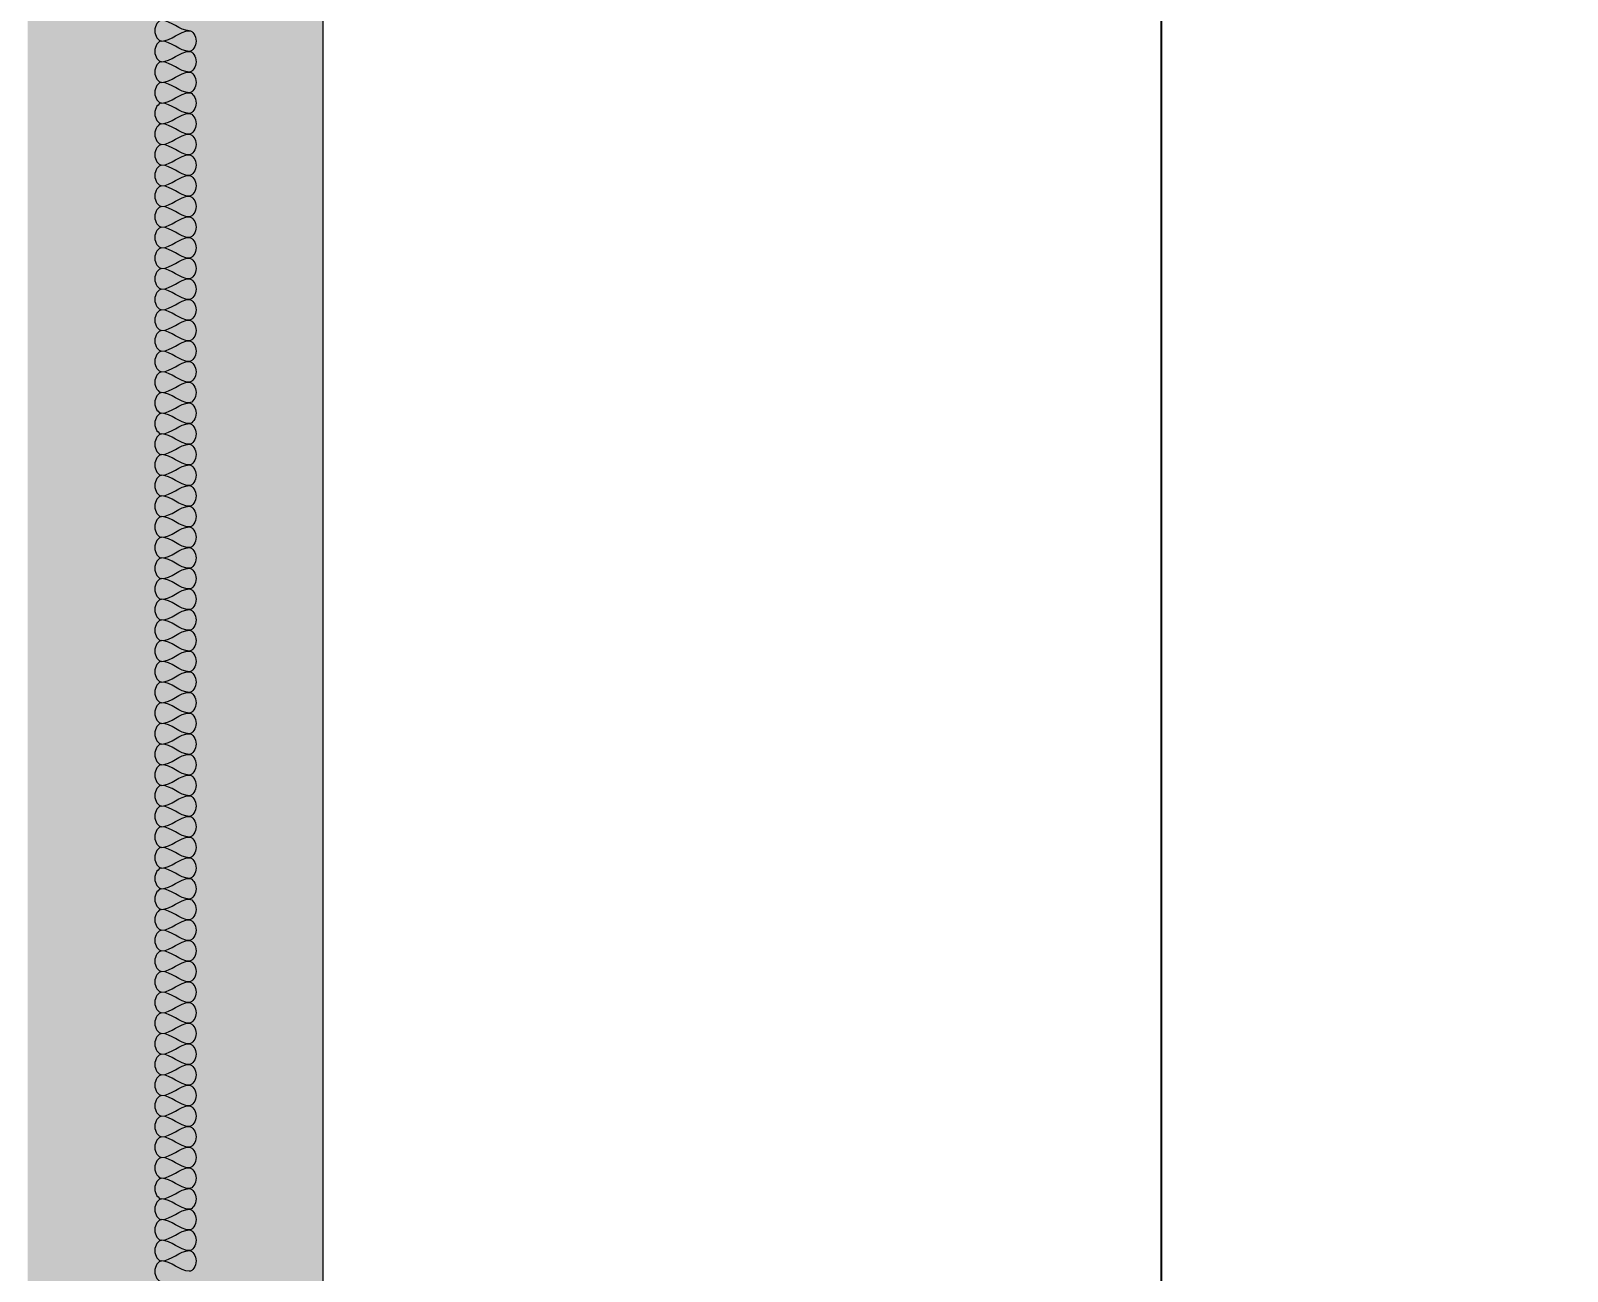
# Model space of a CAD drawing. Header units: inches. Extents: x 1913 to 24953, y -2945 to 1064.
# Drawn here: x 16488.9 to 16619, y -713.1 to -608.1 of the extents above; entities that cross this region are included whole.
import ezdxf

# ---------------------------------------------------------------- set-up
doc = ezdxf.new("R2010")
doc.units = ezdxf.units.IN
doc.header["$MEASUREMENT"] = 0
doc.linetypes.add('Overhead 1_16_', pattern=[0.101562, 0.0625, -0.039062])
for name, color, linetype, lineweight in [('A-ANNO-DIMS', 211, 'Continuous', 9), ('A-DETL', 90, 'Continuous', 9), ('A-FLOR-OVHD', 1, 'Overhead 1_16_', 9), ('A-WALL', 113, 'Continuous', 13)]:
    doc.layers.add(name, color=color, linetype=linetype, lineweight=lineweight)
doc.styles.add('Arial', font='arial.ttf', dxfattribs={"height": 12})
doc.dimstyles.new('Linear_-_3_32__Arial', dxfattribs={"dimscale": 12, "dimtxt": 12.243113, "dimasz": 1.333333, "dimexe": 1, "dimexo": 0.666667, "dimgap": 0.666667, "dimtad": 1, "dimdec": 5, "dimrnd": 0.03125, "dimzin": 1, "dimdsep": 46, "dimlunit": 4, "dimtxsty": 'Arial', "dimblk1": 'OBLIQUE', "dimblk2": 'OBLIQUE', "dimsah": 1, "dimcen": 0.09, "dimdle": 1, "dimazin": 0, "dimtfac": 1, "dimtdec": 4, "dimtix": 1, "dimtmove": 0, "dimatfit": 3, "dimfxl": 1, "dimtvp": 1, "dimtfill": 1, "dimfrac": 2, "dimtolj": 1, "dimtzin": 0, "dimarcsym": 2})

# ---------------------------------------------------------------- blocks, each defined once
blk = doc.blocks.new('_Oblique')
at = {"color": 0, "linetype": 'ByBlock', "lineweight": -2}
blk.add_line((-0.5, -0.5), (0.5, 0.5), dxfattribs=at)
blk = doc.blocks.new('*D324')
at = {"layer": 'A-ANNO-DIMS', "color": 0, "lineweight": -2, "transparency": 16777216}
for p, q in [((16737.05, 581.29), (16737.05, -1746.71)), ((16506.43, 569.29), (16749.05, 569.29)), ((16509.15, -1734.71), (16749.05, -1734.71))]:
    blk.add_line(p, q, dxfattribs=at)
at = {"layer": 'Defpoints', "color": 0, "lineweight": 0, "transparency": 16777216}
for p in [(16498.43, 569.29), (16501.15, -1734.71), (16737.05, -1734.71)]:
    blk.add_point(p, dxfattribs=at)
at = {"layer": 'A-ANNO-DIMS', "color": 0, "lineweight": -2, "transparency": 16777216, "xscale": 16, "yscale": 16, "zscale": 16}
for p, rotation in [((16737.05, 569.29), 90), ((16737.05, -1734.71), 270)]:
    blk.add_blockref('_Oblique', p, dxfattribs=dict(at, rotation=rotation))
at = {"layer": 'A-ANNO-DIMS', "color": 0, "lineweight": 0, "transparency": 16777216, "insert": (16722.92, -582.71), "char_height": 12, "width": 73.4587, "attachment_point": 5, "rotation": 90, "style": 'Arial'}
blk.add_mtext('\\A1;192\'-0"', dxfattribs=at)
blk = doc.blocks.new('*D380')
at = {"layer": 'A-ANNO-DIMS', "color": 0, "lineweight": -2, "transparency": 16777216}
for p, q in [((16584.59, -582.71), (16584.59, -894.71)), ((16521.15, -594.71), (16596.59, -594.71)), ((16521.15, -882.71), (16596.59, -882.71))]:
    blk.add_line(p, q, dxfattribs=at)
at = {"layer": 'Defpoints', "color": 0, "lineweight": 0, "transparency": 16777216}
for p in [(16513.15, -594.71), (16513.15, -882.71), (16584.59, -882.71)]:
    blk.add_point(p, dxfattribs=at)
at = {"layer": 'A-ANNO-DIMS', "color": 0, "lineweight": -2, "transparency": 16777216, "xscale": 16, "yscale": 16, "zscale": 16}
for p, rotation in [((16584.59, -594.71), 90), ((16584.59, -882.71), 270)]:
    blk.add_blockref('_Oblique', p, dxfattribs=dict(at, rotation=rotation))
at = {"layer": 'A-ANNO-DIMS', "color": 0, "lineweight": 0, "transparency": 16777216, "insert": (16570.47, -738.71), "char_height": 12, "width": 51.3081, "attachment_point": 5, "rotation": 90, "style": 'Arial'}
blk.add_mtext('\\A1;24\'-0"', dxfattribs=at)
blk = doc.blocks.new('*D389')
at = {"layer": 'A-ANNO-DIMS', "color": 0, "lineweight": -2, "transparency": 16777216}
for p, q in [((16705.05, -1182.71), (16705.05, -258.71)), ((16661.39, -270.71), (16717.05, -270.71)), ((16521.65, -1170.71), (16717.05, -1170.71))]:
    blk.add_line(p, q, dxfattribs=at)
at = {"layer": 'Defpoints', "color": 0, "lineweight": 0, "transparency": 16777216}
for p in [(16653.39, -270.71), (16705.05, -270.71), (16513.65, -1170.71)]:
    blk.add_point(p, dxfattribs=at)
at = {"layer": 'A-ANNO-DIMS', "color": 0, "lineweight": -2, "transparency": 16777216, "xscale": 16, "yscale": 16, "zscale": 16}
for p, rotation in [((16705.05, -270.71), 90), ((16705.05, -1170.71), 270)]:
    blk.add_blockref('_Oblique', p, dxfattribs=dict(at, rotation=rotation))
at = {"layer": 'A-ANNO-DIMS', "color": 0, "lineweight": 0, "transparency": 16777216, "insert": (16690.92, -720.71), "char_height": 12, "width": 62.3834, "attachment_point": 5, "rotation": 90, "style": 'Arial'}
blk.add_mtext('\\A1;75\'-0"', dxfattribs=at)

msp = doc.modelspace()

# ---------------------------------------------------------------- hatches: boundary and pattern name
at = {"layer": 'A-FLOR-OVHD', "lineweight": 0, "true_color": 0x636466}
h = msp.add_hatch(dxfattribs=at)
h.set_pattern_fill('FP_1', color=251, style=0, pattern_type=2)
h.set_pattern_definition([(50, (15633.552, 194.942), (36.72335, -3.213), [3.84, -42.24]), (355, (15633.552, 194.94), (-7.1044, 38.51274), [3.072, -33.792]), (100.451, (15636.612, 194.674), (29.62024, 35.29956), [3.263, -35.898]), (46.184, (15633.552, 205.18), (54.6425, -8.4752), [5.76, -63.36]), (96.636, (15638.106, 204.476), (47.854, 49.8752), [4.895, -53.848]), (351.184, (15633.55, 205.18), (47.8553, 49.8749), [4.608, -50.688]), (21, (15638.672, 202.622), (30.56126, -20.614), [3.84, -42.24]), (326, (15638.672, 202.62), (12.4577, 37.1283), [3.072, -33.792]), (71.451, (15641.22, 200.904), (43.02, 16.5135), [3.263, -35.898]), (37.5, (15633.552, 194.942), (0.6228, 17.04428), [1.69, -31.693, 1.69, -32.614, -33.92]), (37.5, (15633.552, 194.942), (0.6228, 17.04428), [-67.686, 1.69, -32.23]), (7.5, (15633.552, 194.942), (13.4694, 20.19387), [1.69, -17.869, 1.69, -30.925, -12.928]), (7.5, (15633.552, 194.942), (13.4694, 20.19387), [-52.173, 1.69, -11.238]), (327.5, (15622.134, 194.942), (27.33168, -1.15522), [1.69, -11.11, 1.69, -38.246, -52.992]), (327.5, (15622.134, 194.942), (27.33168, -1.15522), [-52.736, 1.69, -51.302]), (317.5, (15617.014, 194.942), (29.85903, 5.12498), [1.69, -14.95, 1.69, -24.832, -37.632]), (317.5, (15617.014, 194.942), (29.85903, 5.12498), [-43.162, 1.69, -35.942])])
h.paths.add_polyline_path([(16488.653809, -252.706329), (16513.653809, -252.706329), (16513.653809, -260.706329), (16513.653809, -280.706329), (16513.653809, -1170.706329), (16488.653809, -1170.706329), (16488.653809, -496.706329), (16488.653809, -476.706329), (16488.653809, -371.706329), (16488.653809, -361.706329), (16488.653809, -280.706329), (16488.653809, -260.706329)], flags=0)
h.paths.add_polyline_path([(16488.653809, -11.706329), (16513.653809, -11.706329), (16513.653809, -216.706329), (16488.653809, -216.706329)], flags=0)

# ---------------------------------------------------------------- linework, layer by layer
at = {"layer": 'A-DETL', "lineweight": 0}
for points in [[(16499.987143, -607.206329), (16499.712157, -607.206329), (16499.095462, -608.081329), (16499.712157, -608.956329), (16499.987143, -608.956329)], [(16502.320476, -608.081329), (16501.518761, -608.081329), (16500.788858, -607.206329), (16499.987143, -607.206329)], [(16499.987143, -608.956329), (16500.788858, -608.956329), (16501.518761, -608.081329), (16502.320476, -608.081329)], [(16502.320476, -608.081329), (16502.595462, -608.081329), (16503.212157, -608.956329), (16502.595462, -609.831329), (16502.320476, -609.831329)], [(16499.987143, -608.956329), (16499.712157, -608.956329), (16499.095462, -609.831329), (16499.712157, -610.706329), (16499.987143, -610.706329)], [(16502.320476, -609.831329), (16501.518761, -609.831329), (16500.788858, -608.956329), (16499.987143, -608.956329)], [(16499.987143, -610.706329), (16500.788858, -610.706329), (16501.518761, -609.831329), (16502.320476, -609.831329)], [(16502.320476, -609.831329), (16502.595462, -609.831329), (16503.212157, -610.706329), (16502.595462, -611.581329), (16502.320476, -611.581329)], [(16499.987143, -610.706329), (16499.712157, -610.706329), (16499.095462, -611.581329), (16499.712157, -612.456329), (16499.987143, -612.456329)], [(16502.320476, -611.581329), (16501.518761, -611.581329), (16500.788858, -610.706329), (16499.987143, -610.706329)], [(16499.987143, -612.456329), (16499.712157, -612.456329), (16499.095462, -613.331329), (16499.712157, -614.206329), (16499.987143, -614.206329)], [(16499.987143, -612.456329), (16500.788858, -612.456329), (16501.518761, -611.581329), (16502.320476, -611.581329)], [(16502.320476, -613.331329), (16501.518761, -613.331329), (16500.788858, -612.456329), (16499.987143, -612.456329)], [(16502.320476, -611.581329), (16502.595462, -611.581329), (16503.212157, -612.456329), (16502.595462, -613.331329), (16502.320476, -613.331329)], [(16499.987143, -614.206329), (16500.788858, -614.206329), (16501.518761, -613.331329), (16502.320476, -613.331329)], [(16502.320476, -613.331329), (16502.595462, -613.331329), (16503.212157, -614.206329), (16502.595462, -615.081329), (16502.320476, -615.081329)], [(16499.987143, -614.206329), (16499.712157, -614.206329), (16499.095462, -615.081329), (16499.712157, -615.956329), (16499.987143, -615.956329)], [(16502.320476, -615.081329), (16501.518761, -615.081329), (16500.788858, -614.206329), (16499.987143, -614.206329)], [(16499.987143, -615.956329), (16500.788858, -615.956329), (16501.518761, -615.081329), (16502.320476, -615.081329)], [(16502.320476, -615.081329), (16502.595462, -615.081329), (16503.212157, -615.956329), (16502.595462, -616.831329), (16502.320476, -616.831329)], [(16499.987143, -615.956329), (16499.712157, -615.956329), (16499.095462, -616.831329), (16499.712157, -617.706329), (16499.987143, -617.706329)], [(16502.320476, -616.831329), (16501.518761, -616.831329), (16500.788858, -615.956329), (16499.987143, -615.956329)], [(16499.987143, -617.706329), (16499.712157, -617.706329), (16499.095462, -618.581329), (16499.712157, -619.456329), (16499.987143, -619.456329)], [(16499.987143, -617.706329), (16500.788858, -617.706329), (16501.518761, -616.831329), (16502.320476, -616.831329)], [(16502.320476, -618.581329), (16501.518761, -618.581329), (16500.788858, -617.706329), (16499.987143, -617.706329)], [(16502.320476, -616.831329), (16502.595462, -616.831329), (16503.212157, -617.706329), (16502.595462, -618.581329), (16502.320476, -618.581329)], [(16499.987143, -619.456329), (16500.788858, -619.456329), (16501.518761, -618.581329), (16502.320476, -618.581329)], [(16502.320476, -618.581329), (16502.595462, -618.581329), (16503.212157, -619.456329), (16502.595462, -620.331329), (16502.320476, -620.331329)], [(16499.987143, -619.456329), (16499.712157, -619.456329), (16499.095462, -620.331329), (16499.712157, -621.206329), (16499.987143, -621.206329)], [(16502.320476, -620.331329), (16501.518761, -620.331329), (16500.788858, -619.456329), (16499.987143, -619.456329)], [(16499.987143, -621.206329), (16500.788858, -621.206329), (16501.518761, -620.331329), (16502.320476, -620.331329)], [(16502.320476, -620.331329), (16502.595462, -620.331329), (16503.212157, -621.206329), (16502.595462, -622.081329), (16502.320476, -622.081329)], [(16499.987143, -621.206329), (16499.712157, -621.206329), (16499.095462, -622.081329), (16499.712157, -622.956329), (16499.987143, -622.956329)], [(16502.320476, -622.081329), (16501.518761, -622.081329), (16500.788858, -621.206329), (16499.987143, -621.206329)], [(16499.987143, -622.956329), (16499.712157, -622.956329), (16499.095462, -623.831329), (16499.712157, -624.706329), (16499.987143, -624.706329)], [(16499.987143, -622.956329), (16500.788858, -622.956329), (16501.518761, -622.081329), (16502.320476, -622.081329)], [(16502.320476, -623.831329), (16501.518761, -623.831329), (16500.788858, -622.956329), (16499.987143, -622.956329)], [(16502.320476, -622.081329), (16502.595462, -622.081329), (16503.212157, -622.956329), (16502.595462, -623.831329), (16502.320476, -623.831329)], [(16499.987143, -624.706329), (16500.788858, -624.706329), (16501.518761, -623.831329), (16502.320476, -623.831329)], [(16502.320476, -623.831329), (16502.595462, -623.831329), (16503.212157, -624.706329), (16502.595462, -625.581329), (16502.320476, -625.581329)], [(16499.987143, -624.706329), (16499.712157, -624.706329), (16499.095462, -625.581329), (16499.712157, -626.456329), (16499.987143, -626.456329)], [(16502.320476, -625.581329), (16501.518761, -625.581329), (16500.788858, -624.706329), (16499.987143, -624.706329)], [(16499.987143, -626.456329), (16500.788858, -626.456329), (16501.518761, -625.581329), (16502.320476, -625.581329)], [(16502.320476, -625.581329), (16502.595462, -625.581329), (16503.212157, -626.456329), (16502.595462, -627.331329), (16502.320476, -627.331329)], [(16499.987143, -626.456329), (16499.712157, -626.456329), (16499.095462, -627.331329), (16499.712157, -628.206329), (16499.987143, -628.206329)], [(16502.320476, -627.331329), (16501.518761, -627.331329), (16500.788858, -626.456329), (16499.987143, -626.456329)], [(16499.987143, -628.206329), (16499.712157, -628.206329), (16499.095462, -629.081329), (16499.712157, -629.956329), (16499.987143, -629.956329)], [(16499.987143, -628.206329), (16500.788858, -628.206329), (16501.518761, -627.331329), (16502.320476, -627.331329)], [(16502.320476, -629.081329), (16501.518761, -629.081329), (16500.788858, -628.206329), (16499.987143, -628.206329)], [(16502.320476, -627.331329), (16502.595462, -627.331329), (16503.212157, -628.206329), (16502.595462, -629.081329), (16502.320476, -629.081329)], [(16499.987143, -629.956329), (16500.788858, -629.956329), (16501.518761, -629.081329), (16502.320476, -629.081329)], [(16502.320476, -629.081329), (16502.595462, -629.081329), (16503.212157, -629.956329), (16502.595462, -630.831329), (16502.320476, -630.831329)], [(16499.987143, -629.956329), (16499.712157, -629.956329), (16499.095462, -630.831329), (16499.712157, -631.706329), (16499.987143, -631.706329)], [(16502.320476, -630.831329), (16501.518761, -630.831329), (16500.788858, -629.956329), (16499.987143, -629.956329)], [(16499.987143, -631.706329), (16500.788858, -631.706329), (16501.518761, -630.831329), (16502.320476, -630.831329)], [(16502.320476, -630.831329), (16502.595462, -630.831329), (16503.212157, -631.706329), (16502.595462, -632.581329), (16502.320476, -632.581329)], [(16499.987143, -631.706329), (16499.712157, -631.706329), (16499.095462, -632.581329), (16499.712157, -633.456329), (16499.987143, -633.456329)], [(16502.320476, -632.581329), (16501.518761, -632.581329), (16500.788858, -631.706329), (16499.987143, -631.706329)], [(16499.987143, -633.456329), (16499.712157, -633.456329), (16499.095462, -634.331329), (16499.712157, -635.206329), (16499.987143, -635.206329)], [(16499.987143, -633.456329), (16500.788858, -633.456329), (16501.518761, -632.581329), (16502.320476, -632.581329)], [(16502.320476, -634.331329), (16501.518761, -634.331329), (16500.788858, -633.456329), (16499.987143, -633.456329)], [(16502.320476, -632.581329), (16502.595462, -632.581329), (16503.212157, -633.456329), (16502.595462, -634.331329), (16502.320476, -634.331329)], [(16499.987143, -635.206329), (16500.788858, -635.206329), (16501.518761, -634.331329), (16502.320476, -634.331329)], [(16502.320476, -634.331329), (16502.595462, -634.331329), (16503.212157, -635.206329), (16502.595462, -636.081329), (16502.320476, -636.081329)], [(16499.987143, -635.206329), (16499.712157, -635.206329), (16499.095462, -636.081329), (16499.712157, -636.956329), (16499.987143, -636.956329)], [(16502.320476, -636.081329), (16501.518761, -636.081329), (16500.788858, -635.206329), (16499.987143, -635.206329)], [(16499.987143, -636.956329), (16499.712157, -636.956329), (16499.095462, -637.831329), (16499.712157, -638.706329), (16499.987143, -638.706329)], [(16499.987143, -636.956329), (16500.788858, -636.956329), (16501.518761, -636.081329), (16502.320476, -636.081329)], [(16502.320476, -637.831329), (16501.518761, -637.831329), (16500.788858, -636.956329), (16499.987143, -636.956329)], [(16502.320476, -636.081329), (16502.595462, -636.081329), (16503.212157, -636.956329), (16502.595462, -637.831329), (16502.320476, -637.831329)], [(16499.987143, -638.706329), (16500.788858, -638.706329), (16501.518761, -637.831329), (16502.320476, -637.831329)], [(16502.320476, -637.831329), (16502.595462, -637.831329), (16503.212157, -638.706329), (16502.595462, -639.581329), (16502.320476, -639.581329)], [(16499.987143, -638.706329), (16499.712157, -638.706329), (16499.095462, -639.581329), (16499.712157, -640.456329), (16499.987143, -640.456329)], [(16502.320476, -639.581329), (16501.518761, -639.581329), (16500.788858, -638.706329), (16499.987143, -638.706329)], [(16499.987143, -640.456329), (16500.788858, -640.456329), (16501.518761, -639.581329), (16502.320476, -639.581329)], [(16502.320476, -639.581329), (16502.595462, -639.581329), (16503.212157, -640.456329), (16502.595462, -641.331329), (16502.320476, -641.331329)], [(16499.987143, -640.456329), (16499.712157, -640.456329), (16499.095462, -641.331329), (16499.712157, -642.206329), (16499.987143, -642.206329)], [(16502.320476, -641.331329), (16501.518761, -641.331329), (16500.788858, -640.456329), (16499.987143, -640.456329)], [(16499.987143, -642.206329), (16499.712157, -642.206329), (16499.095462, -643.081329), (16499.712157, -643.956329), (16499.987143, -643.956329)], [(16499.987143, -642.206329), (16500.788858, -642.206329), (16501.518761, -641.331329), (16502.320476, -641.331329)], [(16502.320476, -643.081329), (16501.518761, -643.081329), (16500.788858, -642.206329), (16499.987143, -642.206329)], [(16502.320476, -641.331329), (16502.595462, -641.331329), (16503.212157, -642.206329), (16502.595462, -643.081329), (16502.320476, -643.081329)], [(16499.987143, -643.956329), (16500.788858, -643.956329), (16501.518761, -643.081329), (16502.320476, -643.081329)], [(16502.320476, -643.081329), (16502.595462, -643.081329), (16503.212157, -643.956329), (16502.595462, -644.831329), (16502.320476, -644.831329)], [(16499.987143, -643.956329), (16499.712157, -643.956329), (16499.095462, -644.831329), (16499.712157, -645.706329), (16499.987143, -645.706329)], [(16502.320476, -644.831329), (16501.518761, -644.831329), (16500.788858, -643.956329), (16499.987143, -643.956329)], [(16499.987143, -645.706329), (16500.788858, -645.706329), (16501.518761, -644.831329), (16502.320476, -644.831329)], [(16502.320476, -644.831329), (16502.595462, -644.831329), (16503.212157, -645.706329), (16502.595462, -646.581329), (16502.320476, -646.581329)], [(16499.987143, -645.706329), (16499.712157, -645.706329), (16499.095462, -646.581329), (16499.712157, -647.456329), (16499.987143, -647.456329)], [(16502.320476, -646.581329), (16501.518761, -646.581329), (16500.788858, -645.706329), (16499.987143, -645.706329)], [(16499.987143, -647.456329), (16499.712157, -647.456329), (16499.095462, -648.331329), (16499.712157, -649.206329), (16499.987143, -649.206329)], [(16499.987143, -647.456329), (16500.788858, -647.456329), (16501.518761, -646.581329), (16502.320476, -646.581329)], [(16502.320476, -648.331329), (16501.518761, -648.331329), (16500.788858, -647.456329), (16499.987143, -647.456329)], [(16502.320476, -646.581329), (16502.595462, -646.581329), (16503.212157, -647.456329), (16502.595462, -648.331329), (16502.320476, -648.331329)], [(16499.987143, -649.206329), (16500.788858, -649.206329), (16501.518761, -648.331329), (16502.320476, -648.331329)], [(16502.320476, -648.331329), (16502.595462, -648.331329), (16503.212157, -649.206329), (16502.595462, -650.081329), (16502.320476, -650.081329)], [(16499.987143, -649.206329), (16499.712157, -649.206329), (16499.095462, -650.081329), (16499.712157, -650.956329), (16499.987143, -650.956329)], [(16502.320476, -650.081329), (16501.518761, -650.081329), (16500.788858, -649.206329), (16499.987143, -649.206329)], [(16499.987143, -650.956329), (16500.788858, -650.956329), (16501.518761, -650.081329), (16502.320476, -650.081329)], [(16502.320476, -650.081329), (16502.595462, -650.081329), (16503.212157, -650.956329), (16502.595462, -651.831329), (16502.320476, -651.831329)], [(16499.987143, -650.956329), (16499.712157, -650.956329), (16499.095462, -651.831329), (16499.712157, -652.706329), (16499.987143, -652.706329)], [(16502.320476, -651.831329), (16501.518761, -651.831329), (16500.788858, -650.956329), (16499.987143, -650.956329)], [(16499.987143, -652.706329), (16499.712157, -652.706329), (16499.095462, -653.581329), (16499.712157, -654.456329), (16499.987143, -654.456329)], [(16499.987143, -652.706329), (16500.788858, -652.706329), (16501.518761, -651.831329), (16502.320476, -651.831329)], [(16502.320476, -653.581329), (16501.518761, -653.581329), (16500.788858, -652.706329), (16499.987143, -652.706329)], [(16502.320476, -651.831329), (16502.595462, -651.831329), (16503.212157, -652.706329), (16502.595462, -653.581329), (16502.320476, -653.581329)], [(16499.987143, -654.456329), (16500.788858, -654.456329), (16501.518761, -653.581329), (16502.320476, -653.581329)], [(16502.320476, -653.581329), (16502.595462, -653.581329), (16503.212157, -654.456329), (16502.595462, -655.331329), (16502.320476, -655.331329)], [(16499.987143, -654.456329), (16499.712157, -654.456329), (16499.095462, -655.331329), (16499.712157, -656.206329), (16499.987143, -656.206329)], [(16502.320476, -655.331329), (16501.518761, -655.331329), (16500.788858, -654.456329), (16499.987143, -654.456329)], [(16499.987143, -656.206329), (16500.788858, -656.206329), (16501.518761, -655.331329), (16502.320476, -655.331329)], [(16502.320476, -655.331329), (16502.595462, -655.331329), (16503.212157, -656.206329), (16502.595462, -657.081329), (16502.320476, -657.081329)], [(16499.987143, -656.206329), (16499.712157, -656.206329), (16499.095462, -657.081329), (16499.712157, -657.956329), (16499.987143, -657.956329)], [(16502.320476, -657.081329), (16501.518761, -657.081329), (16500.788858, -656.206329), (16499.987143, -656.206329)], [(16499.987143, -657.956329), (16499.712157, -657.956329), (16499.095462, -658.831329), (16499.712157, -659.706329), (16499.987143, -659.706329)], [(16499.987143, -657.956329), (16500.788858, -657.956329), (16501.518761, -657.081329), (16502.320476, -657.081329)], [(16502.320476, -658.831329), (16501.518761, -658.831329), (16500.788858, -657.956329), (16499.987143, -657.956329)], [(16502.320476, -657.081329), (16502.595462, -657.081329), (16503.212157, -657.956329), (16502.595462, -658.831329), (16502.320476, -658.831329)], [(16499.987143, -659.706329), (16500.788858, -659.706329), (16501.518761, -658.831329), (16502.320476, -658.831329)], [(16502.320476, -658.831329), (16502.595462, -658.831329), (16503.212157, -659.706329), (16502.595462, -660.581329), (16502.320476, -660.581329)], [(16499.987143, -659.706329), (16499.712157, -659.706329), (16499.095462, -660.581329), (16499.712157, -661.456329), (16499.987143, -661.456329)], [(16502.320476, -660.581329), (16501.518761, -660.581329), (16500.788858, -659.706329), (16499.987143, -659.706329)], [(16499.987143, -661.456329), (16500.788858, -661.456329), (16501.518761, -660.581329), (16502.320476, -660.581329)], [(16502.320476, -660.581329), (16502.595462, -660.581329), (16503.212157, -661.456329), (16502.595462, -662.331329), (16502.320476, -662.331329)], [(16499.987143, -661.456329), (16499.712157, -661.456329), (16499.095462, -662.331329), (16499.712157, -663.206329), (16499.987143, -663.206329)], [(16502.320476, -662.331329), (16501.518761, -662.331329), (16500.788858, -661.456329), (16499.987143, -661.456329)], [(16499.987143, -663.206329), (16499.712157, -663.206329), (16499.095462, -664.081329), (16499.712157, -664.956329), (16499.987143, -664.956329)], [(16499.987143, -663.206329), (16500.788858, -663.206329), (16501.518761, -662.331329), (16502.320476, -662.331329)], [(16502.320476, -664.081329), (16501.518761, -664.081329), (16500.788858, -663.206329), (16499.987143, -663.206329)], [(16502.320476, -662.331329), (16502.595462, -662.331329), (16503.212157, -663.206329), (16502.595462, -664.081329), (16502.320476, -664.081329)], [(16499.987143, -664.956329), (16500.788858, -664.956329), (16501.518761, -664.081329), (16502.320476, -664.081329)], [(16502.320476, -664.081329), (16502.595462, -664.081329), (16503.212157, -664.956329), (16502.595462, -665.831329), (16502.320476, -665.831329)], [(16499.987143, -664.956329), (16499.712157, -664.956329), (16499.095462, -665.831329), (16499.712157, -666.706329), (16499.987143, -666.706329)], [(16502.320476, -665.831329), (16501.518761, -665.831329), (16500.788858, -664.956329), (16499.987143, -664.956329)], [(16499.987143, -666.706329), (16500.788858, -666.706329), (16501.518761, -665.831329), (16502.320476, -665.831329)], [(16502.320476, -665.831329), (16502.595462, -665.831329), (16503.212157, -666.706329), (16502.595462, -667.581329), (16502.320476, -667.581329)], [(16499.987143, -666.706329), (16499.712157, -666.706329), (16499.095462, -667.581329), (16499.712157, -668.456329), (16499.987143, -668.456329)], [(16502.320476, -667.581329), (16501.518761, -667.581329), (16500.788858, -666.706329), (16499.987143, -666.706329)], [(16499.987143, -668.456329), (16499.712157, -668.456329), (16499.095462, -669.331329), (16499.712157, -670.206329), (16499.987143, -670.206329)], [(16499.987143, -668.456329), (16500.788858, -668.456329), (16501.518761, -667.581329), (16502.320476, -667.581329)], [(16502.320476, -669.331329), (16501.518761, -669.331329), (16500.788858, -668.456329), (16499.987143, -668.456329)], [(16502.320476, -667.581329), (16502.595462, -667.581329), (16503.212157, -668.456329), (16502.595462, -669.331329), (16502.320476, -669.331329)], [(16499.987143, -670.206329), (16500.788858, -670.206329), (16501.518761, -669.331329), (16502.320476, -669.331329)], [(16502.320476, -669.331329), (16502.595462, -669.331329), (16503.212157, -670.206329), (16502.595462, -671.081329), (16502.320476, -671.081329)], [(16499.987143, -670.206329), (16499.712157, -670.206329), (16499.095462, -671.081329), (16499.712157, -671.956329), (16499.987143, -671.956329)], [(16502.320476, -671.081329), (16501.518761, -671.081329), (16500.788858, -670.206329), (16499.987143, -670.206329)], [(16499.987143, -671.956329), (16500.788858, -671.956329), (16501.518761, -671.081329), (16502.320476, -671.081329)], [(16502.320476, -671.081329), (16502.595462, -671.081329), (16503.212157, -671.956329), (16502.595462, -672.831329), (16502.320476, -672.831329)], [(16499.987143, -671.956329), (16499.712157, -671.956329), (16499.095462, -672.831329), (16499.712157, -673.706329), (16499.987143, -673.706329)], [(16502.320476, -672.831329), (16501.518761, -672.831329), (16500.788858, -671.956329), (16499.987143, -671.956329)], [(16499.987143, -673.706329), (16499.712157, -673.706329), (16499.095462, -674.581329), (16499.712157, -675.456329), (16499.987143, -675.456329)], [(16499.987143, -673.706329), (16500.788858, -673.706329), (16501.518761, -672.831329), (16502.320476, -672.831329)], [(16502.320476, -674.581329), (16501.518761, -674.581329), (16500.788858, -673.706329), (16499.987143, -673.706329)], [(16502.320476, -672.831329), (16502.595462, -672.831329), (16503.212157, -673.706329), (16502.595462, -674.581329), (16502.320476, -674.581329)], [(16499.987143, -675.456329), (16500.788858, -675.456329), (16501.518761, -674.581329), (16502.320476, -674.581329)], [(16502.320476, -674.581329), (16502.595462, -674.581329), (16503.212157, -675.456329), (16502.595462, -676.331329), (16502.320476, -676.331329)], [(16499.987143, -675.456329), (16499.712157, -675.456329), (16499.095462, -676.331329), (16499.712157, -677.206329), (16499.987143, -677.206329)], [(16502.320476, -676.331329), (16501.518761, -676.331329), (16500.788858, -675.456329), (16499.987143, -675.456329)], [(16499.987143, -677.206329), (16500.788858, -677.206329), (16501.518761, -676.331329), (16502.320476, -676.331329)], [(16502.320476, -676.331329), (16502.595462, -676.331329), (16503.212157, -677.206329), (16502.595462, -678.081329), (16502.320476, -678.081329)], [(16499.987143, -677.206329), (16499.712157, -677.206329), (16499.095462, -678.081329), (16499.712157, -678.956329), (16499.987143, -678.956329)], [(16502.320476, -678.081329), (16501.518761, -678.081329), (16500.788858, -677.206329), (16499.987143, -677.206329)], [(16499.987143, -678.956329), (16499.712157, -678.956329), (16499.095462, -679.831329), (16499.712157, -680.706329), (16499.987143, -680.706329)], [(16499.987143, -678.956329), (16500.788858, -678.956329), (16501.518761, -678.081329), (16502.320476, -678.081329)], [(16502.320476, -679.831329), (16501.518761, -679.831329), (16500.788858, -678.956329), (16499.987143, -678.956329)], [(16502.320476, -678.081329), (16502.595462, -678.081329), (16503.212157, -678.956329), (16502.595462, -679.831329), (16502.320476, -679.831329)], [(16499.987143, -680.706329), (16500.788858, -680.706329), (16501.518761, -679.831329), (16502.320476, -679.831329)], [(16502.320476, -679.831329), (16502.595462, -679.831329), (16503.212157, -680.706329), (16502.595462, -681.581329), (16502.320476, -681.581329)], [(16499.987143, -680.706329), (16499.712157, -680.706329), (16499.095462, -681.581329), (16499.712157, -682.456329), (16499.987143, -682.456329)], [(16502.320476, -681.581329), (16501.518761, -681.581329), (16500.788858, -680.706329), (16499.987143, -680.706329)], [(16499.987143, -682.456329), (16500.788858, -682.456329), (16501.518761, -681.581329), (16502.320476, -681.581329)], [(16502.320476, -681.581329), (16502.595462, -681.581329), (16503.212157, -682.456329), (16502.595462, -683.331329), (16502.320476, -683.331329)], [(16499.987143, -682.456329), (16499.712157, -682.456329), (16499.095462, -683.331329), (16499.712157, -684.206329), (16499.987143, -684.206329)], [(16502.320476, -683.331329), (16501.518761, -683.331329), (16500.788858, -682.456329), (16499.987143, -682.456329)], [(16499.987143, -684.206329), (16500.788858, -684.206329), (16501.518761, -683.331329), (16502.320476, -683.331329)], [(16502.320476, -683.331329), (16502.595462, -683.331329), (16503.212157, -684.206329), (16502.595462, -685.081329), (16502.320476, -685.081329)], [(16499.987143, -684.206329), (16499.712157, -684.206329), (16499.095462, -685.081329), (16499.712157, -685.956329), (16499.987143, -685.956329)], [(16502.320476, -685.081329), (16501.518761, -685.081329), (16500.788858, -684.206329), (16499.987143, -684.206329)], [(16499.987143, -685.956329), (16500.788858, -685.956329), (16501.518761, -685.081329), (16502.320476, -685.081329)], [(16502.320476, -685.081329), (16502.595462, -685.081329), (16503.212157, -685.956329), (16502.595462, -686.831329), (16502.320476, -686.831329)], [(16499.987143, -685.956329), (16499.712157, -685.956329), (16499.095462, -686.831329), (16499.712157, -687.706329), (16499.987143, -687.706329)], [(16502.320476, -686.831329), (16501.518761, -686.831329), (16500.788858, -685.956329), (16499.987143, -685.956329)], [(16499.987143, -687.706329), (16499.712157, -687.706329), (16499.095462, -688.581329), (16499.712157, -689.456329), (16499.987143, -689.456329)], [(16499.987143, -687.706329), (16500.788858, -687.706329), (16501.518761, -686.831329), (16502.320476, -686.831329)], [(16502.320476, -688.581329), (16501.518761, -688.581329), (16500.788858, -687.706329), (16499.987143, -687.706329)], [(16502.320476, -686.831329), (16502.595462, -686.831329), (16503.212157, -687.706329), (16502.595462, -688.581329), (16502.320476, -688.581329)], [(16499.987143, -689.456329), (16500.788858, -689.456329), (16501.518761, -688.581329), (16502.320476, -688.581329)], [(16502.320476, -688.581329), (16502.595462, -688.581329), (16503.212157, -689.456329), (16502.595462, -690.331329), (16502.320476, -690.331329)], [(16499.987143, -689.456329), (16499.712157, -689.456329), (16499.095462, -690.331329), (16499.712157, -691.206329), (16499.987143, -691.206329)], [(16502.320476, -690.331329), (16501.518761, -690.331329), (16500.788858, -689.456329), (16499.987143, -689.456329)], [(16499.987143, -691.206329), (16500.788858, -691.206329), (16501.518761, -690.331329), (16502.320476, -690.331329)], [(16502.320476, -690.331329), (16502.595462, -690.331329), (16503.212157, -691.206329), (16502.595462, -692.081329), (16502.320476, -692.081329)], [(16499.987143, -691.206329), (16499.712157, -691.206329), (16499.095462, -692.081329), (16499.712157, -692.956329), (16499.987143, -692.956329)], [(16502.320476, -692.081329), (16501.518761, -692.081329), (16500.788858, -691.206329), (16499.987143, -691.206329)], [(16499.987143, -692.956329), (16499.712157, -692.956329), (16499.095462, -693.831329), (16499.712157, -694.706329), (16499.987143, -694.706329)], [(16499.987143, -692.956329), (16500.788858, -692.956329), (16501.518761, -692.081329), (16502.320476, -692.081329)], [(16502.320476, -693.831329), (16501.518761, -693.831329), (16500.788858, -692.956329), (16499.987143, -692.956329)], [(16502.320476, -692.081329), (16502.595462, -692.081329), (16503.212157, -692.956329), (16502.595462, -693.831329), (16502.320476, -693.831329)], [(16499.987143, -694.706329), (16500.788858, -694.706329), (16501.518761, -693.831329), (16502.320476, -693.831329)], [(16502.320476, -693.831329), (16502.595462, -693.831329), (16503.212157, -694.706329), (16502.595462, -695.581329), (16502.320476, -695.581329)], [(16499.987143, -694.706329), (16499.712157, -694.706329), (16499.095462, -695.581329), (16499.712157, -696.456329), (16499.987143, -696.456329)], [(16502.320476, -695.581329), (16501.518761, -695.581329), (16500.788858, -694.706329), (16499.987143, -694.706329)], [(16499.987143, -696.456329), (16500.788858, -696.456329), (16501.518761, -695.581329), (16502.320476, -695.581329)], [(16502.320476, -695.581329), (16502.595462, -695.581329), (16503.212157, -696.456329), (16502.595462, -697.331329), (16502.320476, -697.331329)], [(16499.987143, -696.456329), (16499.712157, -696.456329), (16499.095462, -697.331329), (16499.712157, -698.206329), (16499.987143, -698.206329)], [(16502.320476, -697.331329), (16501.518761, -697.331329), (16500.788858, -696.456329), (16499.987143, -696.456329)], [(16499.987143, -698.206329), (16499.712157, -698.206329), (16499.095462, -699.081329), (16499.712157, -699.956329), (16499.987143, -699.956329)], [(16499.987143, -698.206329), (16500.788858, -698.206329), (16501.518761, -697.331329), (16502.320476, -697.331329)], [(16502.320476, -699.081329), (16501.518761, -699.081329), (16500.788858, -698.206329), (16499.987143, -698.206329)], [(16502.320476, -697.331329), (16502.595462, -697.331329), (16503.212157, -698.206329), (16502.595462, -699.081329), (16502.320476, -699.081329)], [(16499.987143, -699.956329), (16500.788858, -699.956329), (16501.518761, -699.081329), (16502.320476, -699.081329)], [(16502.320476, -699.081329), (16502.595462, -699.081329), (16503.212157, -699.956329), (16502.595462, -700.831329), (16502.320476, -700.831329)], [(16499.987143, -699.956329), (16499.712157, -699.956329), (16499.095462, -700.831329), (16499.712157, -701.706329), (16499.987143, -701.706329)], [(16502.320476, -700.831329), (16501.518761, -700.831329), (16500.788858, -699.956329), (16499.987143, -699.956329)], [(16499.987143, -701.706329), (16500.788858, -701.706329), (16501.518761, -700.831329), (16502.320476, -700.831329)], [(16502.320476, -700.831329), (16502.595462, -700.831329), (16503.212157, -701.706329), (16502.595462, -702.581329), (16502.320476, -702.581329)], [(16499.987143, -701.706329), (16499.712157, -701.706329), (16499.095462, -702.581329), (16499.712157, -703.456329), (16499.987143, -703.456329)], [(16502.320476, -702.581329), (16501.518761, -702.581329), (16500.788858, -701.706329), (16499.987143, -701.706329)], [(16499.987143, -703.456329), (16499.712157, -703.456329), (16499.095462, -704.331329), (16499.712157, -705.206329), (16499.987143, -705.206329)], [(16499.987143, -703.456329), (16500.788858, -703.456329), (16501.518761, -702.581329), (16502.320476, -702.581329)], [(16502.320476, -704.331329), (16501.518761, -704.331329), (16500.788858, -703.456329), (16499.987143, -703.456329)], [(16502.320476, -702.581329), (16502.595462, -702.581329), (16503.212157, -703.456329), (16502.595462, -704.331329), (16502.320476, -704.331329)], [(16499.987143, -705.206329), (16500.788858, -705.206329), (16501.518761, -704.331329), (16502.320476, -704.331329)], [(16502.320476, -704.331329), (16502.595462, -704.331329), (16503.212157, -705.206329), (16502.595462, -706.081329), (16502.320476, -706.081329)], [(16499.987143, -705.206329), (16499.712157, -705.206329), (16499.095462, -706.081329), (16499.712157, -706.956329), (16499.987143, -706.956329)], [(16502.320476, -706.081329), (16501.518761, -706.081329), (16500.788858, -705.206329), (16499.987143, -705.206329)], [(16499.987143, -706.956329), (16500.788858, -706.956329), (16501.518761, -706.081329), (16502.320476, -706.081329)], [(16502.320476, -706.081329), (16502.595462, -706.081329), (16503.212157, -706.956329), (16502.595462, -707.831329), (16502.320476, -707.831329)], [(16499.987143, -706.956329), (16499.712157, -706.956329), (16499.095462, -707.831329), (16499.712157, -708.706329), (16499.987143, -708.706329)], [(16502.320476, -707.831329), (16501.518761, -707.831329), (16500.788858, -706.956329), (16499.987143, -706.956329)], [(16499.987143, -708.706329), (16499.712157, -708.706329), (16499.095462, -709.581329), (16499.712157, -710.456329), (16499.987143, -710.456329)], [(16499.987143, -708.706329), (16500.788858, -708.706329), (16501.518761, -707.831329), (16502.320476, -707.831329)], [(16502.320476, -709.581329), (16501.518761, -709.581329), (16500.788858, -708.706329), (16499.987143, -708.706329)], [(16502.320476, -707.831329), (16502.595462, -707.831329), (16503.212157, -708.706329), (16502.595462, -709.581329), (16502.320476, -709.581329)], [(16499.987143, -710.456329), (16500.788858, -710.456329), (16501.518761, -709.581329), (16502.320476, -709.581329)], [(16502.320476, -709.581329), (16502.595462, -709.581329), (16503.212157, -710.456329), (16502.595462, -711.331329), (16502.320476, -711.331329)], [(16499.987143, -710.456329), (16499.712157, -710.456329), (16499.095462, -711.331329), (16499.712157, -712.206329), (16499.987143, -712.206329)], [(16502.320476, -711.331329), (16501.518761, -711.331329), (16500.788858, -710.456329), (16499.987143, -710.456329)], [(16499.987143, -712.206329), (16500.788858, -712.206329), (16501.518761, -711.331329), (16502.320476, -711.331329)], [(16502.320476, -711.331329), (16502.595462, -711.331329), (16503.212157, -712.206329), (16502.595462, -713.081329), (16502.320476, -713.081329)], [(16499.987143, -712.206329), (16499.712157, -712.206329), (16499.095462, -713.081329), (16499.712157, -713.956329), (16499.987143, -713.956329)], [(16502.320476, -713.081329), (16501.518761, -713.081329), (16500.788858, -712.206329), (16499.987143, -712.206329)]]:
    msp.add_open_spline(points, degree=3, dxfattribs=at)
at = {"layer": 'A-WALL', "lineweight": 0}
msp.add_line((16513.653809, -1170.706329), (16513.653809, -280.706329), dxfattribs=at)

# ---------------------------------------------------------------- dimensions: what is measured, and where the dimension line sits
at = {"layer": 'A-ANNO-DIMS', "color": 1, "lineweight": 0}
for base, p1, p2, picture, middle in [((16737.051027, -1734.706329), (16498.427032, 569.293671), (16501.153809, -1734.706329), '*D324', (16722.924151, -582.706329)), ((16705.051027, -270.706329), (16513.653809, -1170.706329), (16653.386732, -270.706329), '*D389', (16690.924151, -720.706329)), ((16584.594147, -882.706329), (16513.153809, -594.706329), (16513.153809, -882.706329), '*D380', (16570.467271, -738.706329))]:
    dim = msp.add_linear_dim(base=base, p1=p1, p2=p2, angle=90, dimstyle='Linear_-_3_32__Arial', override={"dimpost": '<>', "dimfxl": 60, "dimtfill": 0}, dxfattribs=at)
    dim.commit()
    dim.dimension.update_dxf_attribs({"geometry": picture, "text_midpoint": middle})

doc.saveas('drawing.dxf')
